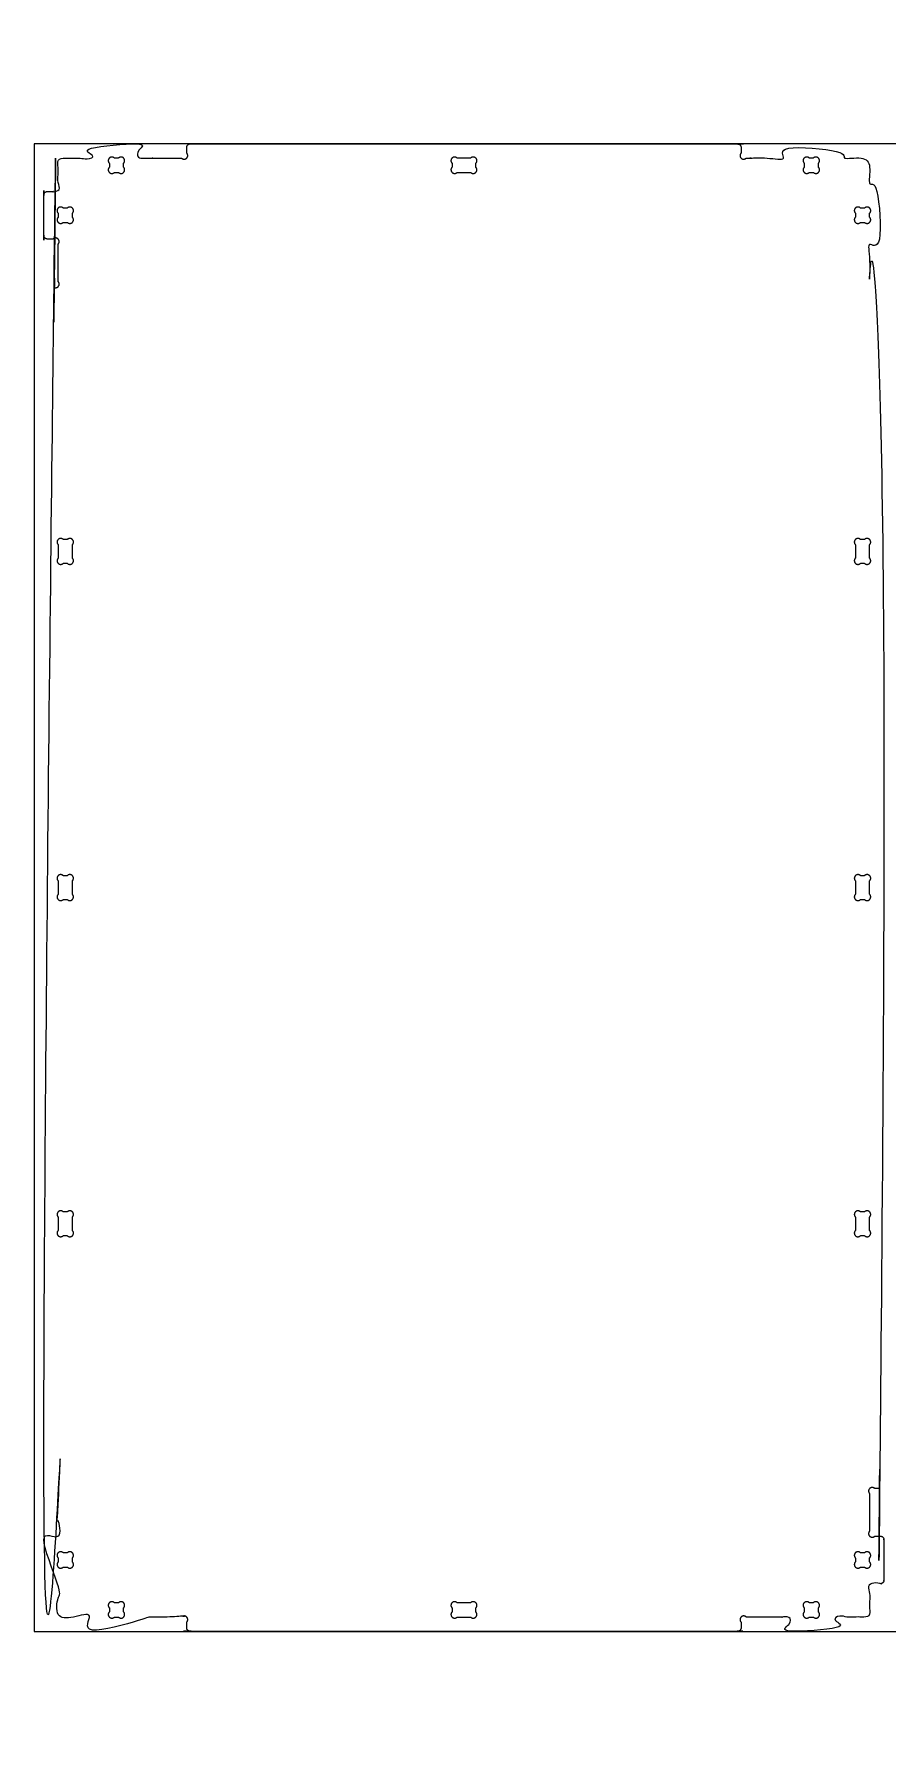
# Model space of a CAD drawing. Header units: millimetres. Extents: x 0 to 2741, y -90 to 1342.
# Drawn here: x 0 to 717, y -90 to 1342 of the extents above; entities that cross this region are included whole.
import ezdxf

# ---------------------------------------------------------------- set-up
doc = ezdxf.new("R2010")
doc.units = ezdxf.units.MM
doc.header["$MEASUREMENT"] = 0
doc.layers.add('Default', color=18, linetype='Continuous', true_color=0x000000)

msp = doc.modelspace()

# ---------------------------------------------------------------- linework, layer by layer
at = {"layer": 'Default'}
msp.add_lwpolyline([(0, 0), (2500, 0), (2500, 1250), (0, 1250)], close=True, dxfattribs=at)
for points, weights, knots in [([(20.2, 1130), (18, 1127.8), (15.9, 1130), (13.5, 1130), (11.2, 1130), (8.2, 1130), (8.2, 1127), (8.2, 625), (8.2, 123), (8.2, 120), (11.2, 120), (13.5, 120), (15.9, 120), (18, 122.2), (20.2, 120), (22.3, 117.8), (20.2, 115.7), (20.2, 100), (20.2, 84.3), (22.3, 82.2), (20.2, 80), (18, 77.8), (15.9, 80), (13.5, 80), (11.2, 80), (8.2, 80), (8.2, 77), (8.2, 60), (8.2, 43), (8.2, 40), (11.2, 40), (13.5, 40), (15.9, 40), (18, 42.2), (20.2, 40), (22.3, 37.8), (20.2, 35.7), (20.2, 25.3), (20.2, 15), (20.2, 12), (23.2, 12), (33.5, 12), (43.9, 12), (46, 14.2), (48.2, 12), (50.3, 9.8), (48.2, 7.7), (48.2, 5.3), (48.2, 3), (48.2, 0), (51.2, 0), (68.2, 0), (85.2, 0), (88.2, 0), (88.2, 3), (88.2, 5.3), (88.2, 7.7), (86, 9.8), (88.2, 12), (90.3, 14.2), (92.5, 12), (108.2, 12), (123.9, 12), (126, 14.2), (128.2, 12), (130.3, 9.8), (128.2, 7.7), (128.2, 5.3), (128.2, 3), (128.2, 0), (131.2, 0), (361.1, 0), (590.9, 0), (593.9, 0), (593.9, 3), (593.9, 5.3), (593.9, 7.7), (591.8, 9.8), (593.9, 12), (596.1, 14.2), (598.2, 12), (613.9, 12), (629.6, 12), (631.8, 14.2), (633.9, 12), (636.1, 9.8), (633.9, 7.7), (633.9, 5.3), (633.9, 3), (633.9, 0), (636.9, 0), (653.9, 0), (670.9, 0), (673.9, 0), (673.9, 3), (673.9, 5.3), (673.9, 7.7), (671.8, 9.8), (673.9, 12), (676.1, 14.2), (678.2, 12), (688.6, 12), (698.9, 12), (701.9, 12), (701.9, 15), (701.9, 25.3), (701.9, 35.7), (699.8, 37.8), (701.9, 40), (704.1, 42.2), (706.2, 40), (708.6, 40), (710.9, 40), (713.9, 40), (713.9, 43), (713.9, 60), (713.9, 77), (713.9, 80), (710.9, 80), (708.6, 80), (706.2, 80), (704.1, 77.8), (701.9, 80), (699.8, 82.2), (701.9, 84.3), (701.9, 100), (701.9, 115.7), (699.8, 117.8), (701.9, 120), (704.1, 122.2), (706.2, 120), (708.6, 120), (710.9, 120), (713.9, 120), (713.9, 123), (713.9, 625), (713.9, 1127), (713.9, 1130), (710.9, 1130), (708.6, 1130), (706.2, 1130), (704.1, 1127.8), (701.9, 1130), (699.8, 1132.2), (701.9, 1134.3), (701.9, 1150), (701.9, 1165.7), (699.8, 1167.8), (701.9, 1170), (704.1, 1172.2), (706.2, 1170), (708.6, 1170), (710.9, 1170), (713.9, 1170), (713.9, 1173), (713.9, 1190), (713.9, 1207), (713.9, 1210), (710.9, 1210), (708.6, 1210), (706.2, 1210), (704.1, 1207.8), (701.9, 1210), (699.8, 1212.2), (701.9, 1214.3), (701.9, 1224.7), (701.9, 1235), (701.9, 1238), (698.9, 1238), (688.6, 1238), (678.2, 1238), (676.1, 1235.8), (673.9, 1238), (671.8, 1240.2), (673.9, 1242.3), (673.9, 1244.7), (673.9, 1247), (673.9, 1250), (670.9, 1250), (653.9, 1250), (636.9, 1250), (633.9, 1250), (633.9, 1247), (633.9, 1244.7), (633.9, 1242.3), (636.1, 1240.2), (633.9, 1238), (631.8, 1235.8), (629.6, 1238), (613.9, 1238), (598.2, 1238), (596.1, 1235.8), (593.9, 1238), (591.8, 1240.2), (593.9, 1242.3), (593.9, 1244.7), (593.9, 1247), (593.9, 1250), (590.9, 1250), (361.1, 1250), (131.2, 1250), (128.2, 1250), (128.2, 1247), (128.2, 1244.7), (128.2, 1242.3), (130.3, 1240.2), (128.2, 1238), (126, 1235.8), (123.9, 1238), (108.2, 1238), (92.5, 1238), (90.3, 1235.8), (88.2, 1238), (86, 1240.2), (88.2, 1242.3), (88.2, 1244.7), (88.2, 1247), (88.2, 1250), (85.2, 1250), (68.2, 1250), (51.2, 1250), (48.2, 1250), (48.2, 1247), (48.2, 1244.7), (48.2, 1242.3), (50.3, 1240.2), (48.2, 1238), (46, 1235.8), (43.9, 1238), (33.5, 1238), (23.2, 1238), (20.2, 1238), (20.2, 1235), (20.2, 1224.7), (20.2, 1214.3), (22.3, 1212.2), (20.2, 1210), (18, 1207.8), (15.9, 1210), (13.5, 1210), (11.2, 1210), (8.2, 1210), (8.2, 1207), (8.2, 1190), (8.2, 1173), (8.2, 1170), (11.2, 1170), (13.5, 1170), (15.9, 1170), (18, 1172.2), (20.2, 1170), (22.3, 1167.8), (20.2, 1165.7), (20.2, 1150), (20.2, 1134.3), (22.3, 1132.2), (20.2, 1130)], [1, 0.707106781187, 1, 1, 1, 0.707106781186, 1, 1, 1, 0.707106781189, 1, 1, 1, 0.707106781187, 1, 0.707106781187, 1, 1, 1, 0.707106781187, 1, 0.707106781187, 1, 1, 1, 0.707106781186, 1, 1, 1, 0.707106781186, 1, 1, 1, 0.707106781187, 1, 0.707106781187, 1, 1, 1, 0.707106781187, 1, 1, 1, 0.707106781187, 1, 0.707106781187, 1, 1, 1, 0.707106781187, 1, 1, 1, 0.707106781187, 1, 1, 1, 0.707106781187, 1, 0.707106781187, 1, 1, 1, 0.707106781187, 1, 0.707106781187, 1, 1, 1, 0.707106781187, 1, 1, 1, 0.707106781186, 1, 1, 1, 0.707106781187, 1, 0.707106781187, 1, 1, 1, 0.707106781187, 1, 0.707106781187, 1, 1, 1, 0.707106781187, 1, 1, 1, 0.707106781187, 1, 1, 1, 0.707106781187, 1, 0.707106781187, 1, 1, 1, 0.707106781187, 1, 1, 1, 0.707106781187, 1, 0.707106781187, 1, 1, 1, 0.707106781187, 1, 1, 1, 0.707106781187, 1, 1, 1, 0.707106781187, 1, 0.707106781187, 1, 1, 1, 0.707106781187, 1, 0.707106781187, 1, 1, 1, 0.707106781187, 1, 1, 1, 0.707106781187, 1, 1, 1, 0.707106781187, 1, 0.707106781187, 1, 1, 1, 0.707106781187, 1, 0.707106781187, 1, 1, 1, 0.707106781187, 1, 1, 1, 0.707106781187, 1, 1, 1, 0.707106781187, 1, 0.707106781187, 1, 1, 1, 0.707106781187, 1, 1, 1, 0.707106781187, 1, 0.707106781187, 1, 1, 1, 0.707106781186, 1, 1, 1, 0.707106781188, 1, 1, 1, 0.707106781187, 1, 0.707106781187, 1, 1, 1, 0.707106781187, 1, 0.707106781187, 1, 1, 1, 0.707106781186, 1, 1, 1, 0.707106781188, 1, 1, 1, 0.707106781187, 1, 0.707106781187, 1, 1, 1, 0.707106781187, 1, 0.707106781187, 1, 1, 1, 0.707106781187, 1, 1, 1, 0.707106781188, 1, 1, 1, 0.707106781187, 1, 0.707106781187, 1, 1, 1, 0.707106781187, 1, 1, 1, 0.707106781187, 1, 0.707106781187, 1, 1, 1, 0.707106781186, 1, 1, 1, 0.707106781186, 1, 1, 1, 0.707106781187, 1, 0.707106781187, 1, 1, 1, 0.707106781187, 1], [-19.163715, -19.163715, -19.163715, -14.372786, -14.372786, -9.686138, -9.686138, -4.973749, -4.973749, -2.564149, -2.564149, 2.14824, 2.14824, 6.834889, 6.834889, 11.625818, 11.625818, 16.416746, 16.416746, 47.790044, 47.790044, 52.580972, 52.580972, 57.371901, 57.371901, 62.05855, 62.05855, 66.770939, 66.770939, 66.852539, 66.852539, 71.564928, 71.564928, 76.251577, 76.251577, 81.042505, 81.042505, 85.833434, 85.833434, 106.520083, 106.520083, 111.232472, 111.232472, 131.91912, 131.91912, 136.710049, 136.710049, 141.500978, 141.500978, 146.187627, 146.187627, 150.900016, 150.900016, 151.044543, 151.044543, 155.756932, 155.756932, 160.44358, 160.44358, 165.234509, 165.234509, 170.025438, 170.025438, 201.398735, 201.398735, 206.189664, 206.189664, 210.980593, 210.980593, 215.667241, 215.667241, 220.37963, 220.37963, 222.333934, 222.333934, 227.046323, 227.046323, 231.732972, 231.732972, 236.523901, 236.523901, 241.31483, 241.31483, 272.688127, 272.688127, 277.479056, 277.479056, 282.269984, 282.269984, 286.956633, 286.956633, 291.669022, 291.669022, 291.813549, 291.813549, 296.525938, 296.525938, 301.212587, 301.212587, 306.003515, 306.003515, 310.794444, 310.794444, 331.481093, 331.481093, 336.193482, 336.193482, 356.880131, 356.880131, 361.671059, 361.671059, 366.461988, 366.461988, 371.148637, 371.148637, 375.861026, 375.861026, 376.296226, 376.296226, 381.008615, 381.008615, 385.695263, 385.695263, 390.486192, 390.486192, 395.277121, 395.277121, 426.650418, 426.650418, 431.441347, 431.441347, 436.232276, 436.232276, 440.918924, 440.918924, 445.631313, 445.631313, 458.482513, 458.482513, 463.194902, 463.194902, 467.881551, 467.881551, 472.67248, 472.67248, 477.463409, 477.463409, 508.836706, 508.836706, 513.627635, 513.627635, 518.418564, 518.418564, 523.105212, 523.105212, 527.817601, 527.817601, 528.252801, 528.252801, 532.96519, 532.96519, 537.651839, 537.651839, 542.442768, 542.442768, 547.233696, 547.233696, 567.920345, 567.920345, 572.632734, 572.632734, 593.319383, 593.319383, 598.110311, 598.110311, 602.90124, 602.90124, 607.587889, 607.587889, 612.300278, 612.300278, 612.444805, 612.444805, 617.157194, 617.157194, 621.843843, 621.843843, 626.634771, 626.634771, 631.4257, 631.4257, 662.798997, 662.798997, 667.589926, 667.589926, 672.380855, 672.380855, 677.067504, 677.067504, 681.779893, 681.779893, 683.734197, 683.734197, 688.446585, 688.446585, 693.133234, 693.133234, 697.924163, 697.924163, 702.715092, 702.715092, 734.088389, 734.088389, 738.879318, 738.879318, 743.670247, 743.670247, 748.356895, 748.356895, 753.069284, 753.069284, 753.213811, 753.213811, 757.9262, 757.9262, 762.612849, 762.612849, 767.403778, 767.403778, 772.194707, 772.194707, 792.881355, 792.881355, 797.593744, 797.593744, 818.280393, 818.280393, 823.071322, 823.071322, 827.86225, 827.86225, 832.548899, 832.548899, 837.261288, 837.261288, 837.342888, 837.342888, 842.055277, 842.055277, 846.741926, 846.741926, 851.532854, 851.532854, 856.323783, 856.323783, 887.69708, 887.69708, 892.488009, 892.488009, 892.488009]), ([(75.2, 1226), (73, 1223.8), (70.9, 1226), (69.2, 1226), (67.5, 1226), (65.3, 1223.8), (63.2, 1226), (61, 1228.2), (63.2, 1230.3), (63.2, 1232), (63.2, 1233.7), (61, 1235.8), (63.2, 1238), (65.3, 1240.2), (67.5, 1238), (69.2, 1238), (70.9, 1238), (73, 1240.2), (75.2, 1238), (77.3, 1235.8), (75.2, 1233.7), (75.2, 1232), (75.2, 1230.3), (77.3, 1228.2), (75.2, 1226)], [1, 0.707106781187, 1, 1, 1, 0.707106781187, 1, 0.707106781187, 1, 1, 1, 0.707106781187, 1, 0.707106781187, 1, 1, 1, 0.707106781187, 1, 0.707106781187, 1, 1, 1, 0.707106781187, 1], [-19.163715, -19.163715, -19.163715, -14.372786, -14.372786, -10.999489, -10.999489, -6.20856, -6.20856, -1.417632, -1.417632, 1.955666, 1.955666, 6.746595, 6.746595, 11.537523, 11.537523, 14.910821, 14.910821, 19.701749, 19.701749, 24.492678, 24.492678, 27.865975, 27.865975, 32.656904, 32.656904, 32.656904]), ([(366.7, 1238), (368.9, 1240.2), (371.1, 1238), (373.2, 1235.8), (371.1, 1233.7), (371.1, 1232), (371.1, 1230.3), (373.2, 1228.2), (371.1, 1226), (368.9, 1223.8), (366.7, 1226), (361.1, 1226), (355.4, 1226), (353.2, 1223.8), (351.1, 1226), (348.9, 1228.2), (351.1, 1230.3), (351.1, 1232), (351.1, 1233.7), (348.9, 1235.8), (351.1, 1238), (353.2, 1240.2), (355.4, 1238), (361.1, 1238), (366.7, 1238)], [1, 0.707106781187, 1, 0.707106781187, 1, 1, 1, 0.707106781187, 1, 0.707106781187, 1, 1, 1, 0.707106781187, 1, 0.707106781187, 1, 1, 1, 0.707106781187, 1, 0.707106781187, 1, 1, 1], [-14.372786, -14.372786, -14.372786, -9.581858, -9.581858, -4.790929, -4.790929, -1.417632, -1.417632, 3.373297, 3.373297, 8.164226, 8.164226, 19.537523, 19.537523, 24.328452, 24.328452, 29.119381, 29.119381, 32.492678, 32.492678, 37.283607, 37.283607, 42.074536, 42.074536, 53.447833, 53.447833, 53.447833]), ([(654.6, 1238), (656.8, 1240.2), (658.9, 1238), (661.1, 1235.8), (658.9, 1233.7), (658.9, 1232), (658.9, 1230.3), (661.1, 1228.2), (658.9, 1226), (656.8, 1223.8), (654.6, 1226), (652.9, 1226), (651.2, 1226), (649.1, 1223.8), (646.9, 1226), (644.8, 1228.2), (646.9, 1230.3), (646.9, 1232), (646.9, 1233.7), (644.8, 1235.8), (646.9, 1238), (649.1, 1240.2), (651.2, 1238), (652.9, 1238), (654.6, 1238)], [1, 0.707106781187, 1, 0.707106781187, 1, 1, 1, 0.707106781187, 1, 0.707106781187, 1, 1, 1, 0.707106781187, 1, 0.707106781187, 1, 1, 1, 0.707106781187, 1, 0.707106781187, 1, 1, 1], [-11.537523, -11.537523, -11.537523, -6.746595, -6.746595, -1.955666, -1.955666, 1.417632, 1.417632, 6.20856, 6.20856, 10.999489, 10.999489, 16.621651, 16.621651, 21.41258, 21.41258, 26.203509, 26.203509, 29.576806, 29.576806, 34.367735, 34.367735, 39.158664, 39.158664, 44.780826, 44.780826, 44.780826]), ([(32.2, 1184), (30, 1181.8), (27.9, 1184), (26.2, 1184), (24.5, 1184), (22.3, 1181.8), (20.2, 1184), (18, 1186.2), (20.2, 1188.3), (20.2, 1190), (20.2, 1191.7), (18, 1193.8), (20.2, 1196), (22.3, 1198.2), (24.5, 1196), (26.2, 1196), (27.9, 1196), (30, 1198.2), (32.2, 1196), (34.3, 1193.8), (32.2, 1191.7), (32.2, 1190), (32.2, 1188.3), (34.3, 1186.2), (32.2, 1184)], [1, 0.707106781187, 1, 1, 1, 0.707106781187, 1, 0.707106781187, 1, 1, 1, 0.707106781187, 1, 0.707106781187, 1, 1, 1, 0.707106781187, 1, 0.707106781187, 1, 1, 1, 0.707106781187, 1], [-19.163715, -19.163715, -19.163715, -14.372786, -14.372786, -10.999489, -10.999489, -6.20856, -6.20856, -1.417632, -1.417632, 1.955666, 1.955666, 6.746595, 6.746595, 11.537523, 11.537523, 14.910821, 14.910821, 19.701749, 19.701749, 24.492678, 24.492678, 27.865975, 27.865975, 32.656904, 32.656904, 32.656904]), ([(689.9, 1191.7), (687.8, 1193.8), (689.9, 1196), (692.1, 1198.2), (694.2, 1196), (695.9, 1196), (697.6, 1196), (699.8, 1198.2), (701.9, 1196), (704.1, 1193.8), (701.9, 1191.7), (701.9, 1190), (701.9, 1188.3), (704.1, 1186.2), (701.9, 1184), (699.8, 1181.8), (697.6, 1184), (695.9, 1184), (694.2, 1184), (692.1, 1181.8), (689.9, 1184), (687.8, 1186.2), (689.9, 1188.3), (689.9, 1190), (689.9, 1191.7)], [1, 0.707106781187, 1, 0.707106781187, 1, 1, 1, 0.707106781187, 1, 0.707106781187, 1, 1, 1, 0.707106781187, 1, 0.707106781187, 1, 1, 1, 0.707106781187, 1, 0.707106781187, 1, 1, 1], [-24.492678, -24.492678, -24.492678, -19.701749, -19.701749, -14.910821, -14.910821, -11.537523, -11.537523, -6.746595, -6.746595, -1.955666, -1.955666, 3.666496, 3.666496, 8.457425, 8.457425, 13.248354, 13.248354, 16.621651, 16.621651, 21.41258, 21.41258, 26.203509, 26.203509, 31.825671, 31.825671, 31.825671]), ([(20.2, 913.2), (18, 915.3), (20.2, 917.5), (22.3, 919.7), (24.5, 917.5), (26.2, 917.5), (27.9, 917.5), (30, 919.7), (32.2, 917.5), (34.3, 915.3), (32.2, 913.2), (32.2, 907.5), (32.2, 901.8), (34.3, 899.7), (32.2, 897.5), (30, 895.3), (27.9, 897.5), (26.2, 897.5), (24.5, 897.5), (22.3, 895.3), (20.2, 897.5), (18, 899.7), (20.2, 901.8), (20.2, 907.5), (20.2, 913.2)], [1, 0.707106781187, 1, 0.707106781187, 1, 1, 1, 0.707106781187, 1, 0.707106781187, 1, 1, 1, 0.707106781187, 1, 0.707106781187, 1, 1, 1, 0.707106781187, 1, 0.707106781187, 1, 1, 1], [-14.372786, -14.372786, -14.372786, -9.581858, -9.581858, -4.790929, -4.790929, -1.417632, -1.417632, 3.373297, 3.373297, 8.164226, 8.164226, 19.537523, 19.537523, 24.328452, 24.328452, 29.119381, 29.119381, 32.492678, 32.492678, 37.283607, 37.283607, 42.074536, 42.074536, 53.447833, 53.447833, 53.447833]), ([(697.6, 917.5), (699.8, 919.7), (701.9, 917.5), (704.1, 915.3), (701.9, 913.2), (701.9, 907.5), (701.9, 901.8), (704.1, 899.7), (701.9, 897.5), (699.8, 895.3), (697.6, 897.5), (695.9, 897.5), (694.2, 897.5), (692.1, 895.3), (689.9, 897.5), (687.8, 899.7), (689.9, 901.8), (689.9, 907.5), (689.9, 913.2), (687.8, 915.3), (689.9, 917.5), (692.1, 919.7), (694.2, 917.5), (695.9, 917.5), (697.6, 917.5)], [1, 0.707106781187, 1, 0.707106781187, 1, 1, 1, 0.707106781187, 1, 0.707106781187, 1, 1, 1, 0.707106781187, 1, 0.707106781187, 1, 1, 1, 0.707106781187, 1, 0.707106781187, 1, 1, 1], [4.790929, 4.790929, 4.790929, 9.581858, 9.581858, 14.372786, 14.372786, 25.746084, 25.746084, 30.537012, 30.537012, 35.327941, 35.327941, 38.701239, 38.701239, 43.492167, 43.492167, 48.283096, 48.283096, 59.656393, 59.656393, 64.447322, 64.447322, 69.238251, 69.238251, 72.611548, 72.611548, 72.611548]), ([(20.2, 630.7), (18, 632.8), (20.2, 635), (22.3, 637.2), (24.5, 635), (26.2, 635), (27.9, 635), (30, 637.2), (32.2, 635), (34.3, 632.8), (32.2, 630.7), (32.2, 625), (32.2, 619.3), (34.3, 617.2), (32.2, 615), (30, 612.8), (27.9, 615), (26.2, 615), (24.5, 615), (22.3, 612.8), (20.2, 615), (18, 617.2), (20.2, 619.3), (20.2, 625), (20.2, 630.7)], [1, 0.707106781187, 1, 0.707106781187, 1, 1, 1, 0.707106781187, 1, 0.707106781187, 1, 1, 1, 0.707106781187, 1, 0.707106781187, 1, 1, 1, 0.707106781187, 1, 0.707106781187, 1, 1, 1], [-14.372786, -14.372786, -14.372786, -9.581858, -9.581858, -4.790929, -4.790929, -1.417632, -1.417632, 3.373297, 3.373297, 8.164226, 8.164226, 19.537523, 19.537523, 24.328452, 24.328452, 29.119381, 29.119381, 32.492678, 32.492678, 37.283607, 37.283607, 42.074536, 42.074536, 53.447833, 53.447833, 53.447833]), ([(697.6, 635), (699.8, 637.2), (701.9, 635), (704.1, 632.8), (701.9, 630.7), (701.9, 625), (701.9, 619.3), (704.1, 617.2), (701.9, 615), (699.8, 612.8), (697.6, 615), (695.9, 615), (694.2, 615), (692.1, 612.8), (689.9, 615), (687.8, 617.2), (689.9, 619.3), (689.9, 625), (689.9, 630.7), (687.8, 632.8), (689.9, 635), (692.1, 637.2), (694.2, 635), (695.9, 635), (697.6, 635)], [1, 0.707106781187, 1, 0.707106781187, 1, 1, 1, 0.707106781187, 1, 0.707106781187, 1, 1, 1, 0.707106781187, 1, 0.707106781187, 1, 1, 1, 0.707106781187, 1, 0.707106781187, 1, 1, 1], [4.790929, 4.790929, 4.790929, 9.581858, 9.581858, 14.372786, 14.372786, 25.746084, 25.746084, 30.537012, 30.537012, 35.327941, 35.327941, 38.701239, 38.701239, 43.492167, 43.492167, 48.283096, 48.283096, 59.656393, 59.656393, 64.447322, 64.447322, 69.238251, 69.238251, 72.611548, 72.611548, 72.611548]), ([(27.9, 352.5), (30, 354.7), (32.2, 352.5), (34.3, 350.3), (32.2, 348.2), (32.2, 342.5), (32.2, 336.8), (34.3, 334.7), (32.2, 332.5), (30, 330.3), (27.9, 332.5), (26.2, 332.5), (24.5, 332.5), (22.3, 330.3), (20.2, 332.5), (18, 334.7), (20.2, 336.8), (20.2, 342.5), (20.2, 348.2), (18, 350.3), (20.2, 352.5), (22.3, 354.7), (24.5, 352.5), (26.2, 352.5), (27.9, 352.5)], [1, 0.707106781187, 1, 0.707106781187, 1, 1, 1, 0.707106781187, 1, 0.707106781187, 1, 1, 1, 0.707106781187, 1, 0.707106781187, 1, 1, 1, 0.707106781187, 1, 0.707106781187, 1, 1, 1], [4.790929, 4.790929, 4.790929, 9.581858, 9.581858, 14.372786, 14.372786, 25.746084, 25.746084, 30.537012, 30.537012, 35.327941, 35.327941, 38.701239, 38.701239, 43.492167, 43.492167, 48.283096, 48.283096, 59.656393, 59.656393, 64.447322, 64.447322, 69.238251, 69.238251, 72.611548, 72.611548, 72.611548]), ([(697.6, 352.5), (699.8, 354.7), (701.9, 352.5), (704.1, 350.3), (701.9, 348.2), (701.9, 342.5), (701.9, 336.8), (704.1, 334.7), (701.9, 332.5), (699.8, 330.3), (697.6, 332.5), (695.9, 332.5), (694.2, 332.5), (692.1, 330.3), (689.9, 332.5), (687.8, 334.7), (689.9, 336.8), (689.9, 342.5), (689.9, 348.2), (687.8, 350.3), (689.9, 352.5), (692.1, 354.7), (694.2, 352.5), (695.9, 352.5), (697.6, 352.5)], [1, 0.707106781187, 1, 0.707106781187, 1, 1, 1, 0.707106781187, 1, 0.707106781187, 1, 1, 1, 0.707106781187, 1, 0.707106781187, 1, 1, 1, 0.707106781187, 1, 0.707106781187, 1, 1, 1], [4.790929, 4.790929, 4.790929, 9.581858, 9.581858, 14.372786, 14.372786, 25.746084, 25.746084, 30.537012, 30.537012, 35.327941, 35.327941, 38.701239, 38.701239, 43.492167, 43.492167, 48.283096, 48.283096, 59.656393, 59.656393, 64.447322, 64.447322, 69.238251, 69.238251, 72.611548, 72.611548, 72.611548]), ([(32.2, 66), (34.3, 63.8), (32.2, 61.7), (32.2, 60), (32.2, 58.3), (34.3, 56.2), (32.2, 54), (30, 51.8), (27.9, 54), (26.2, 54), (24.5, 54), (22.3, 51.8), (20.2, 54), (18, 56.2), (20.2, 58.3), (20.2, 60), (20.2, 61.7), (18, 63.8), (20.2, 66), (22.3, 68.2), (24.5, 66), (26.2, 66), (27.9, 66), (30, 68.2), (32.2, 66)], [1, 0.707106781187, 1, 1, 1, 0.707106781187, 1, 0.707106781187, 1, 1, 1, 0.707106781187, 1, 0.707106781187, 1, 1, 1, 0.707106781187, 1, 0.707106781187, 1, 1, 1, 0.707106781187, 1], [-32.656904, -32.656904, -32.656904, -27.865975, -27.865975, -24.492678, -24.492678, -19.701749, -19.701749, -14.910821, -14.910821, -11.537523, -11.537523, -6.746595, -6.746595, -1.955666, -1.955666, 1.417632, 1.417632, 6.20856, 6.20856, 10.999489, 10.999489, 14.372786, 14.372786, 19.163715, 19.163715, 19.163715]), ([(689.9, 66), (692.1, 68.2), (694.2, 66), (695.9, 66), (697.6, 66), (699.8, 68.2), (701.9, 66), (704.1, 63.8), (701.9, 61.7), (701.9, 60), (701.9, 58.3), (704.1, 56.2), (701.9, 54), (699.8, 51.8), (697.6, 54), (695.9, 54), (694.2, 54), (692.1, 51.8), (689.9, 54), (687.8, 56.2), (689.9, 58.3), (689.9, 60), (689.9, 61.7), (687.8, 63.8), (689.9, 66)], [1, 0.707106781187, 1, 1, 1, 0.707106781187, 1, 0.707106781187, 1, 1, 1, 0.707106781187, 1, 0.707106781187, 1, 1, 1, 0.707106781187, 1, 0.707106781187, 1, 1, 1, 0.707106781187, 1], [-19.163715, -19.163715, -19.163715, -14.372786, -14.372786, -10.999489, -10.999489, -6.20856, -6.20856, -1.417632, -1.417632, 4.204531, 4.204531, 8.995459, 8.995459, 13.786388, 13.786388, 17.159685, 17.159685, 21.950614, 21.950614, 26.741543, 26.741543, 32.363705, 32.363705, 37.154634, 37.154634, 37.154634]), ([(75.2, 24), (77.3, 21.8), (75.2, 19.7), (75.2, 18), (75.2, 16.3), (77.3, 14.2), (75.2, 12), (73, 9.8), (70.9, 12), (69.2, 12), (67.5, 12), (65.3, 9.8), (63.2, 12), (61, 14.2), (63.2, 16.3), (63.2, 18), (63.2, 19.7), (61, 21.8), (63.2, 24), (65.3, 26.2), (67.5, 24), (69.2, 24), (70.9, 24), (73, 26.2), (75.2, 24)], [1, 0.707106781187, 1, 1, 1, 0.707106781187, 1, 0.707106781187, 1, 1, 1, 0.707106781187, 1, 0.707106781187, 1, 1, 1, 0.707106781187, 1, 0.707106781187, 1, 1, 1, 0.707106781187, 1], [-32.656904, -32.656904, -32.656904, -27.865975, -27.865975, -24.492678, -24.492678, -19.701749, -19.701749, -14.910821, -14.910821, -11.537523, -11.537523, -6.746595, -6.746595, -1.955666, -1.955666, 1.417632, 1.417632, 6.20856, 6.20856, 10.999489, 10.999489, 14.372786, 14.372786, 19.163715, 19.163715, 19.163715]), ([(366.7, 24), (368.9, 26.2), (371.1, 24), (373.2, 21.8), (371.1, 19.7), (371.1, 18), (371.1, 16.3), (373.2, 14.2), (371.1, 12), (368.9, 9.8), (366.7, 12), (361.1, 12), (355.4, 12), (353.2, 9.8), (351.1, 12), (348.9, 14.2), (351.1, 16.3), (351.1, 18), (351.1, 19.7), (348.9, 21.8), (351.1, 24), (353.2, 26.2), (355.4, 24), (361.1, 24), (366.7, 24)], [1, 0.707106781187, 1, 0.707106781187, 1, 1, 1, 0.707106781187, 1, 0.707106781187, 1, 1, 1, 0.707106781187, 1, 0.707106781187, 1, 1, 1, 0.707106781187, 1, 0.707106781187, 1, 1, 1], [-14.372786, -14.372786, -14.372786, -9.581858, -9.581858, -4.790929, -4.790929, -1.417632, -1.417632, 3.373297, 3.373297, 8.164226, 8.164226, 19.537523, 19.537523, 24.328452, 24.328452, 29.119381, 29.119381, 32.492678, 32.492678, 37.283607, 37.283607, 42.074536, 42.074536, 53.447833, 53.447833, 53.447833]), ([(654.6, 24), (656.8, 26.2), (658.9, 24), (661.1, 21.8), (658.9, 19.7), (658.9, 18), (658.9, 16.3), (661.1, 14.2), (658.9, 12), (656.8, 9.8), (654.6, 12), (652.9, 12), (651.2, 12), (649.1, 9.8), (646.9, 12), (644.8, 14.2), (646.9, 16.3), (646.9, 18), (646.9, 19.7), (644.8, 21.8), (646.9, 24), (649.1, 26.2), (651.2, 24), (652.9, 24), (654.6, 24)], [1, 0.707106781187, 1, 0.707106781187, 1, 1, 1, 0.707106781187, 1, 0.707106781187, 1, 1, 1, 0.707106781187, 1, 0.707106781187, 1, 1, 1, 0.707106781187, 1, 0.707106781187, 1, 1, 1], [-10.999489, -10.999489, -10.999489, -6.20856, -6.20856, -1.417632, -1.417632, 1.955666, 1.955666, 6.746595, 6.746595, 11.537523, 11.537523, 17.159685, 17.159685, 21.950614, 21.950614, 26.741543, 26.741543, 30.11484, 30.11484, 34.905769, 34.905769, 39.696698, 39.696698, 45.31886, 45.31886, 45.31886])]:
    msp.add_rational_spline(points, weights, degree=2, knots=knots, dxfattribs=at)

doc.saveas('drawing.dxf')
